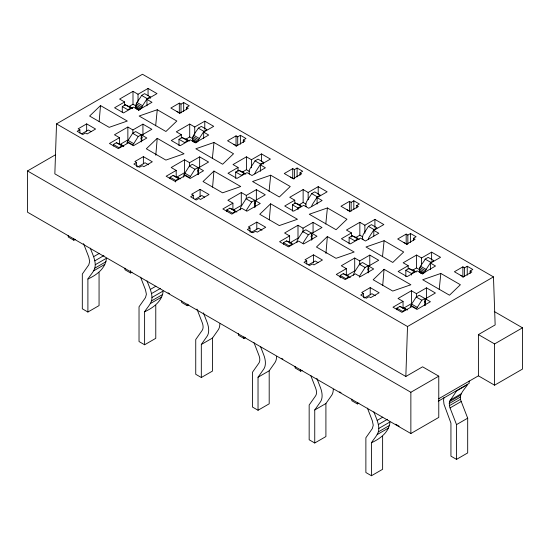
<?xml version="1.0" encoding="UTF-8"?>
<svg xmlns="http://www.w3.org/2000/svg" width="550" height="550" viewBox="0 0 550 550"><rect width="100%" height="100%" fill="white"/><g stroke="black" fill="none" stroke-linecap="round" stroke-linejoin="round"><path stroke-width="0.82" d="M438.742 398.736L478.404 375.836L478.404 334.586L495.151 324.919L493.474 276.897L142.484 74.257L56.526 123.887L54.849 173.841L405.838 376.482L422.586 366.816L438.769 376.159L438.769 417.409L410.864 433.524L27.5 212.19L27.5 170.94L55.412 154.825M405.838 376.482L407.516 326.528L493.474 276.897M99.158 121.653L100.512 105.586L127.304 121.055L109.175 127.339L89.616 116.05L100.512 105.586M155.801 155.244L157.224 138.325L184.016 153.794L165.887 160.084L146.328 148.796L157.224 138.325M212.582 187.137L213.936 171.071L240.728 186.539L222.599 192.823L203.039 181.534L213.936 171.071M269.294 219.883L270.648 203.809L297.44 219.278L279.311 225.569L259.751 214.28L270.648 203.809M325.937 253.468L327.36 236.555L354.152 252.024L336.022 258.314L316.463 247.019L327.36 236.555M382.717 285.368L384.072 269.294L410.864 284.762L392.734 291.053L373.175 279.764L384.072 269.294M155.65 125.806L157.266 109.732L176.825 121.027L165.928 131.491L139.136 116.022L157.266 109.732M212.362 158.551L213.978 142.478L233.537 153.766L222.64 164.237L195.848 148.768L213.978 142.478M269.074 191.29L270.689 175.216L290.249 186.512L279.352 196.976L252.56 181.507L270.689 175.216M325.786 224.036L327.401 207.962L346.961 219.251L336.064 229.721L309.272 214.252L327.401 207.962M382.498 256.774L384.113 240.701L403.672 251.996L392.776 262.46L365.984 246.991L384.113 240.701M439.209 289.52L440.825 273.446L460.384 284.735L449.487 295.206L422.696 279.737L440.825 273.446M83.545 243.609L88.784 257.111L89.684 261.498L88.784 264.846L82.314 274.051L82.314 308.804L87.897 312.029L87.897 279.001C90.661 274.457 95.425 270.476 95.267 264.722C95.102 258.844 92.256 253.557 90.303 248.139M87.897 279.001C96.449 275.213 105.669 268.352 106.425 258.273L95.267 264.722M140.566 277.145L145.496 289.857L146.396 294.243L145.496 297.591L139.026 306.797L139.026 341.55L144.609 344.774L144.609 311.747C147.373 307.202 152.137 303.215 151.979 297.461C151.814 291.589 148.968 286.296 147.015 280.885M144.609 311.747C153.161 307.959 162.381 301.091 163.137 291.019L151.979 297.461M367.414 408.114L372.343 420.826L373.244 425.212L372.343 428.56L365.874 437.766L365.874 472.519L371.456 475.743L371.456 442.716C374.22 438.171 378.984 434.184 378.819 428.429C378.661 422.558 375.815 417.264 373.862 411.854M371.456 442.716C380.009 438.928 389.228 432.059 389.984 421.987L378.819 428.429M443.905 397.588L443.575 400.331L443.987 404.243L450.938 423.122L450.938 456.149L456.521 459.367L467.686 452.925L467.686 418.172L461.216 401.493C457.889 394.893 464.468 389.544 467.686 384.553L456.521 390.995L449.384 401.686L449.384 405.687L450.051 407.935L456.521 424.614L456.521 459.367M139.019 110.096L136.228 108.481C134.097 103.572 139.892 99.399 141.591 95.397L144.609 93.658L150.191 96.882L150.191 98.478M183.459 177.114L184.078 174.453L189.372 166.038L192.39 164.299L197.972 167.523L197.972 174.694M195.009 142.574C188.382 139.521 196.57 131.464 198.303 128.143L201.321 126.404L206.903 129.621L203.885 131.368L199.299 138.463L198.137 141.137L192.555 137.912M422.579 273.804L419.788 272.195C417.656 267.286 423.452 263.106 425.15 259.112L428.168 257.373L433.751 260.59L430.732 262.336L426.147 269.431L424.985 272.106L419.402 268.881M126.912 143.069L128.074 140.394L132.66 133.299L135.678 131.56L141.261 134.778L141.261 141.955M150.191 96.882L147.173 98.622L142.588 105.717L141.426 108.398L135.843 105.174M410.472 306.783L411.634 304.102L416.219 297.007L419.237 295.268L424.82 298.492L424.82 305.663M141.261 134.778L138.243 136.524L132.949 144.932L127.366 141.708M197.972 167.523L194.954 169.262L189.661 177.671L184.078 174.453M424.82 298.492L421.802 300.231L416.508 308.639L410.926 305.422M263.615 163.962L263.615 162.367L258.032 159.142L255.014 160.882L250.429 167.977A5.259 3.039 -60 0 0 249.652 173.965M263.615 162.367L260.597 164.106L256.011 171.201A5.259 3.039 -60 0 0 254.849 173.882M254.684 207.439L254.684 200.262L249.102 197.044L246.084 198.784L241.498 205.879A5.259 3.039 -60 0 0 240.171 209.859M254.684 200.262L251.666 202.008L247.081 209.103A5.259 3.039 -60 0 0 246.373 210.416M311.561 206.621A5.259 3.039 -60 0 1 312.723 203.947L317.309 196.852L320.327 195.106L314.744 191.888L311.726 193.627L307.141 200.722A5.259 3.039 -60 0 0 306.364 206.711M311.396 240.178L311.396 233.008L305.814 229.783L302.796 231.522L298.21 238.617A5.259 3.039 -60 0 0 296.883 242.598M311.396 233.008L308.378 234.747L303.793 241.842A5.259 3.039 -60 0 0 303.084 243.155M368.273 239.367A5.259 3.039 -60 0 1 369.435 236.686L374.021 229.591L377.039 227.851L371.456 224.627L368.438 226.366L363.853 233.461A5.259 3.039 -60 0 0 363.076 239.449M368.108 272.924L368.108 265.746L362.526 262.529L359.507 264.268L354.922 271.363A5.259 3.039 -60 0 0 353.595 275.344M368.108 265.746L365.09 267.493L360.504 274.587A5.259 3.039 -60 0 0 359.342 277.262M196.969 309.093L202.208 322.596A9.474 5.466 60 0 1 202.208 330.33L195.738 339.536L195.738 374.289L201.321 377.513L201.321 344.486L207.041 336.346A17.366 10.024 60 0 0 207.041 322.163L203.424 312.847M201.321 344.486L212.486 338.044L218.206 329.897A17.366 10.024 60 0 0 219.849 323.757M253.99 342.629L258.919 355.341A9.474 5.466 60 0 1 258.919 363.076L252.45 372.281L252.45 407.034L258.032 410.259L258.032 377.231L263.752 369.084A17.366 10.024 60 0 0 263.752 354.908L260.439 346.369M258.032 377.231L269.197 370.783L274.918 362.643A17.366 10.024 60 0 0 276.561 356.503M310.702 375.375L315.631 388.08A9.474 5.466 60 0 1 315.631 395.814L309.162 405.02L309.162 439.773L314.744 442.998L314.744 409.97L320.464 401.83A17.366 10.024 60 0 0 320.464 387.647L316.848 378.331M314.744 409.97L325.909 403.528L331.629 395.381A17.366 10.024 60 0 0 333.272 389.242M146.953 105.841L146.953 99.399L156.998 93.596L148.067 88.44L138.022 94.243L132.997 91.341L119.598 99.076L124.623 101.977L124.623 105.194M79.86 129.752L77.179 131.299L82.761 134.523L85.442 132.976L87.113 133.946L95.597 129.044L86.666 123.887L78.183 128.789L79.86 129.752L79.956 133.134M124.623 101.977L114.579 107.772L123.509 112.929L133.554 107.133L138.579 110.027L151.979 102.293L146.953 99.399M122.279 112.131L122.279 106.549L125.297 104.809L132.674 108.219M81.675 133.863L88.344 130.013L91.135 131.622M128.769 106.672L132.997 104.232L135.871 105.889M132.406 108.632L130.879 108.034L127.861 109.773L122.279 106.549M141.817 140.745L141.817 135.101L151.862 129.305L142.931 124.149L132.887 129.944L127.861 127.043L114.469 134.778L119.488 137.679L119.488 144.127M119.488 137.679L109.443 143.481L118.374 148.637L128.418 142.835L133.444 145.736L146.843 138.002L141.817 135.101M186.581 107.326L189.262 105.779L183.679 102.554L180.998 104.101L179.327 103.132L170.844 108.034L179.774 113.19L188.258 108.288L186.581 107.326L186.581 109.739M113.348 146.046L113.348 144.451L116.366 142.711L123.743 146.114M120.106 144.416L127.861 139.934L127.861 127.043M140.779 138.277L142.216 137.452M203.665 138.586L203.665 132.137L213.709 126.335L204.779 121.179L194.734 126.981L189.709 124.08L176.309 131.814L181.335 134.716L181.335 137.94M136.572 162.498L133.891 164.044L139.473 167.262L142.154 165.715L143.825 166.684L152.309 161.789L143.378 156.633L134.894 161.528L136.572 162.498L136.696 166.719M181.335 134.716L171.291 140.518L180.221 145.674L190.266 139.872L195.291 142.773L208.691 135.039L203.665 132.137M178.991 145.667L178.991 139.294L182.009 137.555L186.594 139.349L189.393 141.061M137.644 167.028L145.056 162.752L148.541 164.766M185.481 139.418L189.709 136.971L192.583 138.627M198.529 174.288L198.529 167.846L208.574 162.044L199.643 156.887L189.599 162.69L184.573 159.789L171.181 167.523L176.199 170.424L176.199 176.866M176.199 170.424L166.155 176.227L175.086 181.383L185.13 175.581L190.156 178.482L203.555 170.748L198.529 167.846M243.292 140.064L245.974 138.517L240.391 135.293L237.71 136.84L236.039 135.877L227.556 140.772L236.486 145.929L244.97 141.034L243.292 140.064L243.292 142.484M170.06 178.784L170.06 177.189L173.078 175.45L180.455 178.86M176.11 177.567L184.573 172.679L184.573 159.789M170.06 177.189L175.642 180.414L178.654 178.674L173.078 175.45M68.248 235.421L68.248 237.002L73.831 240.226L75.309 239.374M197.491 171.022L198.928 170.191M260.377 171.325L260.377 164.883L270.421 159.081L261.491 153.924L251.446 159.727L246.421 156.826L233.021 164.56L238.047 167.461L238.047 171.49M193.284 195.236L190.603 196.783L196.185 200.008L198.866 198.461L200.537 199.43L209.021 194.528L200.09 189.372L191.606 194.274L193.284 195.236L193.38 198.619M238.047 167.461L228.002 173.257L236.933 178.413L246.978 172.618L252.003 175.512L265.403 167.778L260.377 164.883M235.702 178.413L235.702 172.033L238.721 170.294L243.306 172.088A5.259 3.039 -60 0 1 244.008 172.59M93.617 256.678L99.199 253.461M195.099 199.347L201.768 195.498L204.559 197.106M242.192 172.157L246.421 169.716L249.294 171.373M245.829 174.116L244.303 173.518L241.285 175.257L235.702 172.033M94.848 260.81L103.916 255.571M94.848 268.146L106.012 261.704M93.617 270.861L104.782 264.413M255.241 207.034L255.241 200.585L265.286 194.789L256.355 189.633L246.311 195.429L241.285 192.528L227.886 200.262L232.911 203.163L232.911 209.612M232.911 203.163L222.867 208.966L231.798 214.122L241.842 208.319L246.867 211.221L260.267 203.486L255.241 200.585M300.004 172.81L302.686 171.263L297.103 168.039L294.422 169.586L292.751 168.616L284.268 173.518L293.198 178.674L301.682 173.772L300.004 172.81L300.004 175.223M226.772 211.53L226.772 209.935L229.79 208.196L234.376 209.99A5.259 3.039 -60 0 1 235.077 210.492M233.53 209.901L241.285 205.425L241.285 192.528M236.899 212.011L235.366 211.413L232.354 213.153L226.772 209.935M124.96 268.159L124.96 269.748L130.542 272.972L132.021 272.119M254.203 203.761L255.64 202.936M87.897 312.029L99.062 305.587L99.062 272.559M317.089 204.071L317.089 197.622L327.133 191.819L318.202 186.663L308.158 192.466L303.132 189.564L289.733 197.299L294.759 200.2L294.759 203.424M249.996 227.982L247.314 229.529L252.897 232.746L255.578 231.199L257.249 232.169L265.732 227.274L256.802 222.117L248.318 227.012L249.996 227.982L250.119 232.203M294.759 200.2L284.714 206.002L293.645 211.159L303.689 205.356L308.715 208.258L322.114 200.523L317.089 197.622M292.414 211.152L292.414 204.779L295.433 203.039L300.018 204.834A5.259 3.039 -60 0 1 301.18 206.174M150.329 289.424L155.911 286.199M251.068 232.512L258.479 228.236L261.965 230.251M298.904 204.903L303.132 202.455L306.006 204.112M292.414 204.779L297.997 207.996L301.008 206.257L295.433 203.039M151.559 293.549L160.627 288.317M151.559 300.891L162.724 294.442M150.329 303.6L161.494 297.158M311.953 239.772L311.953 233.331L321.998 227.528L313.067 222.372L303.022 228.174L297.997 225.273L284.597 233.008L289.623 235.909L289.623 243.162M289.623 235.909L279.579 241.711L288.509 246.867L298.554 241.065L303.579 243.966L316.979 236.232L311.953 233.331M356.716 205.549L359.397 204.002L353.815 200.778L351.134 202.324L349.463 201.362L340.979 206.257L349.91 211.413L358.394 206.518L356.716 205.549L356.716 207.969M283.484 244.269L283.484 242.674L286.502 240.934L291.087 242.729A5.259 3.039 -60 0 1 292.249 244.069M290.242 242.639L297.997 238.164L297.997 225.273M181.672 300.905L181.672 302.486L187.254 305.711L188.732 304.858M310.915 236.507L312.352 235.675M144.609 344.774L155.774 338.326L155.774 305.298M373.801 236.005L373.801 230.367L383.845 224.565L374.914 219.409L364.87 225.211L359.844 222.31L346.445 230.044L351.471 232.946L351.471 236.974M306.707 260.721L304.026 262.268L309.609 265.492L312.29 263.945L313.961 264.914L322.444 260.012L313.514 254.856L305.03 259.758L306.707 260.721L306.804 264.103M351.471 232.946L341.426 238.741L350.357 243.897L360.401 238.102L365.427 240.996L378.819 233.262L373.801 230.367M349.126 243.897L349.126 237.518L352.144 235.778L356.73 237.572A5.259 3.039 -60 0 1 357.892 238.913M308.522 264.832L315.191 260.982L317.982 262.591M355.616 237.641L359.844 235.201L362.718 236.857M359.253 239.601L357.72 239.002L354.709 240.742L349.126 237.518M368.665 272.518L368.665 266.069L378.709 260.274L369.779 255.117L359.734 260.913L354.709 258.012L341.309 265.746L346.335 268.647L346.335 275.096M346.335 268.647L336.291 274.45L345.221 279.606L355.266 273.804L360.291 276.705L373.691 268.971L368.665 266.069M413.428 238.294L416.109 236.748L410.527 233.523L407.846 235.07L406.175 234.101L397.691 239.002L406.622 244.159L415.106 239.257L413.428 238.294L413.428 240.708M340.196 277.805L340.196 275.419L343.214 273.68L347.799 275.474A5.259 3.039 -60 0 1 348.501 275.976M346.954 275.385L354.709 270.909L354.709 258.012M350.322 277.496L348.789 276.897L345.778 278.644L340.196 275.419M238.384 333.644L238.384 335.232L243.966 338.456L245.444 337.604M367.627 269.246L369.064 268.421M201.321 377.513L212.486 371.071L212.486 338.044M430.513 269.555L430.513 263.106L440.557 257.304L431.626 252.147L421.582 257.95L416.556 255.049L403.157 262.783L408.183 265.684L408.183 268.909M363.419 293.466L360.738 295.013L366.321 298.238L369.002 296.691L370.672 297.653L379.156 292.758L370.226 287.602L361.742 292.497L363.419 293.466L363.543 297.688M408.183 265.684L398.138 271.487L407.069 276.643L417.113 270.841L422.139 273.742L435.531 266.007L430.513 263.106M405.838 276.636L405.838 270.263L408.856 268.524L413.442 270.318L416.24 272.03M364.492 297.997L371.903 293.721L375.389 295.735M412.328 270.387L416.556 267.939L419.43 269.596M405.838 270.263L411.421 273.488L414.432 271.741L408.856 268.524M425.377 305.257L425.377 298.815L435.421 293.012L426.491 287.856L416.446 293.659L411.421 290.757L398.021 298.492L403.047 301.393L403.047 308.646M403.047 301.393L393.002 307.196L401.933 312.352L411.978 306.549L417.003 309.451L430.402 301.716L425.377 298.815M470.14 271.033L472.821 269.486L467.239 266.262L464.558 267.809L462.887 266.846L454.403 271.741L463.334 276.897L471.817 272.002L470.14 271.033L470.14 273.453M396.908 309.753L396.908 308.158L399.926 306.419L407.303 309.829M403.666 308.124L411.421 303.648L411.421 290.757M295.096 366.389L295.096 367.971L300.678 371.195L302.156 370.342M424.339 301.991L425.776 301.159M258.032 410.259L269.197 403.81L269.197 370.783M351.808 399.128L351.808 400.716L357.39 403.941L358.868 403.088M314.744 442.998L325.909 436.556L325.909 403.528M27.5 170.94L410.864 392.274L438.769 376.159M478.404 334.586L494.587 343.929L522.5 327.821L522.5 369.071L494.587 385.186L478.404 375.836M377.176 420.393L382.759 417.168M378.407 424.518L387.475 419.286M378.407 431.86L389.565 425.411M377.176 434.569L388.341 428.127M438.288 401.191L469.136 383.377L469.136 380.964M450.051 400.201L461.216 393.759M449.384 401.686L460.549 395.237M449.158 403.556L460.316 397.107M449.384 405.687L460.549 399.238M450.051 407.935L461.216 401.493M456.521 424.614L467.686 418.172M371.456 475.743L382.621 469.294L382.621 436.267M421.341 272.917L420.461 272.738L422.558 273.948M177.024 111.554L179.816 113.162M233.736 144.299L236.528 145.908M290.448 177.038L293.934 179.053M347.16 209.784L349.951 211.393M403.872 242.522L407.357 244.537M460.584 275.268L463.375 276.877M141.591 95.397L147.173 98.622M198.303 128.143L203.885 131.368M255.014 160.882L260.597 164.106M311.726 193.627L317.309 196.852M368.438 226.366L374.021 229.591M425.15 259.112L430.732 262.336M137.005 102.493L142.588 105.717M193.717 135.238L199.299 138.463M420.564 266.207L426.147 269.431M136.304 103.812L141.879 107.03M193.009 136.551L198.591 139.776M419.856 267.52L425.439 270.744M494.271 311.52L522.5 327.821M135.678 106.473L140.559 109.292M192.39 139.219L197.271 142.037M419.237 270.188L424.119 273.006M135.809 107.608L139.294 109.622M192.521 140.346L196.708 142.766M419.368 271.315L423.555 273.735M192.94 141.226L195.731 142.835M136.902 109.031L138.999 110.241M125.297 104.809L130.879 108.034M182.009 137.555L187.591 140.772L184.573 142.512L178.991 139.294M238.721 170.294L244.303 173.518M352.144 235.778L357.72 239.002M132.66 133.299L138.243 136.524M189.372 166.038L194.954 169.262M246.084 198.784L251.666 202.008M302.796 231.522L308.378 234.747M359.507 264.268L365.09 267.493M416.219 297.007L421.802 300.231M128.074 140.394L133.657 143.619M184.786 173.133L190.369 176.357M411.634 304.102L417.216 307.326M123.75 146.218L120.952 144.506M177.664 177.244L179.761 178.558M404.511 308.213L407.309 309.925M116.366 142.711L121.942 145.929L118.931 147.668L113.348 144.451M229.79 208.196L235.366 211.413M286.502 240.934L292.077 244.159L289.066 245.898L283.484 242.674M343.214 273.68L348.789 276.897M399.926 306.419L405.501 309.643L402.49 311.382L396.908 308.158M56.526 123.887L407.516 326.528M168.08 292.841L169.476 293.645M281.504 358.325L282.899 359.129M339.611 391.868L341.007 392.679M395.622 424.208L399.114 426.223M413.442 270.318L414.143 270.82M186.594 139.349L187.756 140.69M129.882 106.604L130.591 107.106M405.212 308.715L405.673 309.554M178.365 177.746L178.826 178.585M494.587 343.929L494.587 385.186M467.239 266.262L467.239 275.131M464.558 267.809L464.558 276.678M462.887 266.846L462.887 277.317M431.626 252.147L431.626 260.205M426.491 287.856L426.491 299.138M421.582 257.95L421.582 265.203M416.556 255.049L416.556 267.939M416.446 293.659L416.446 296.883M411.421 273.488L411.421 275.076M410.864 392.274L410.864 433.524M410.527 233.523L410.527 242.385M407.846 235.07L407.846 243.932M406.175 234.101L406.175 243.774M374.914 219.409L374.914 227.466M370.226 287.602L370.226 294.848M369.779 255.117L369.779 265.588M364.87 225.211L364.87 233.269M359.844 222.31L359.844 235.201M359.734 260.913L359.734 264.942M357.39 402.353L357.39 403.941M353.815 200.778L353.815 209.646M351.134 202.324L351.134 211.193M349.463 201.362L349.463 211.833M318.202 186.663L318.202 194.721M313.514 254.856L313.514 262.914M313.067 222.372L313.067 232.849M308.158 192.466L308.158 199.719M303.132 189.564L303.132 202.455M303.022 228.174L303.022 232.203M300.678 369.607L300.678 371.195M297.997 207.996L297.997 209.591M297.103 168.039L297.103 176.901M294.422 169.586L294.422 178.447M292.751 168.616L292.751 178.289M261.491 153.924L261.491 161.178M256.802 222.117L256.802 229.364M256.355 189.633L256.355 200.104M251.446 159.727L251.446 167.778M246.421 156.826L246.421 169.716M246.311 195.429L246.311 198.653M243.966 336.868L243.966 338.456M240.391 135.293L240.391 144.162M237.71 136.84L237.71 145.709M236.039 135.877L236.039 146.348M204.779 121.179L204.779 129.236M200.09 189.372L200.09 196.625M199.643 156.887L199.643 167.365M194.734 126.981L194.734 134.234M189.709 124.08L189.709 136.971M189.599 162.69L189.599 166.719M187.254 304.123L187.254 305.711M183.679 102.554L183.679 111.416M180.998 104.101L180.998 112.963M179.327 103.132L179.327 113.609M175.642 180.414L175.642 182.009M148.067 88.44L148.067 95.693M143.378 156.633L143.378 163.879M142.931 124.149L142.931 135.424M138.022 94.243L138.022 101.489M132.997 91.341L132.997 104.232M132.887 129.944L132.887 133.169M130.542 270.593L130.542 272.972M86.666 123.887L86.666 131.141M73.831 238.638L73.831 240.226"/></g></svg>
